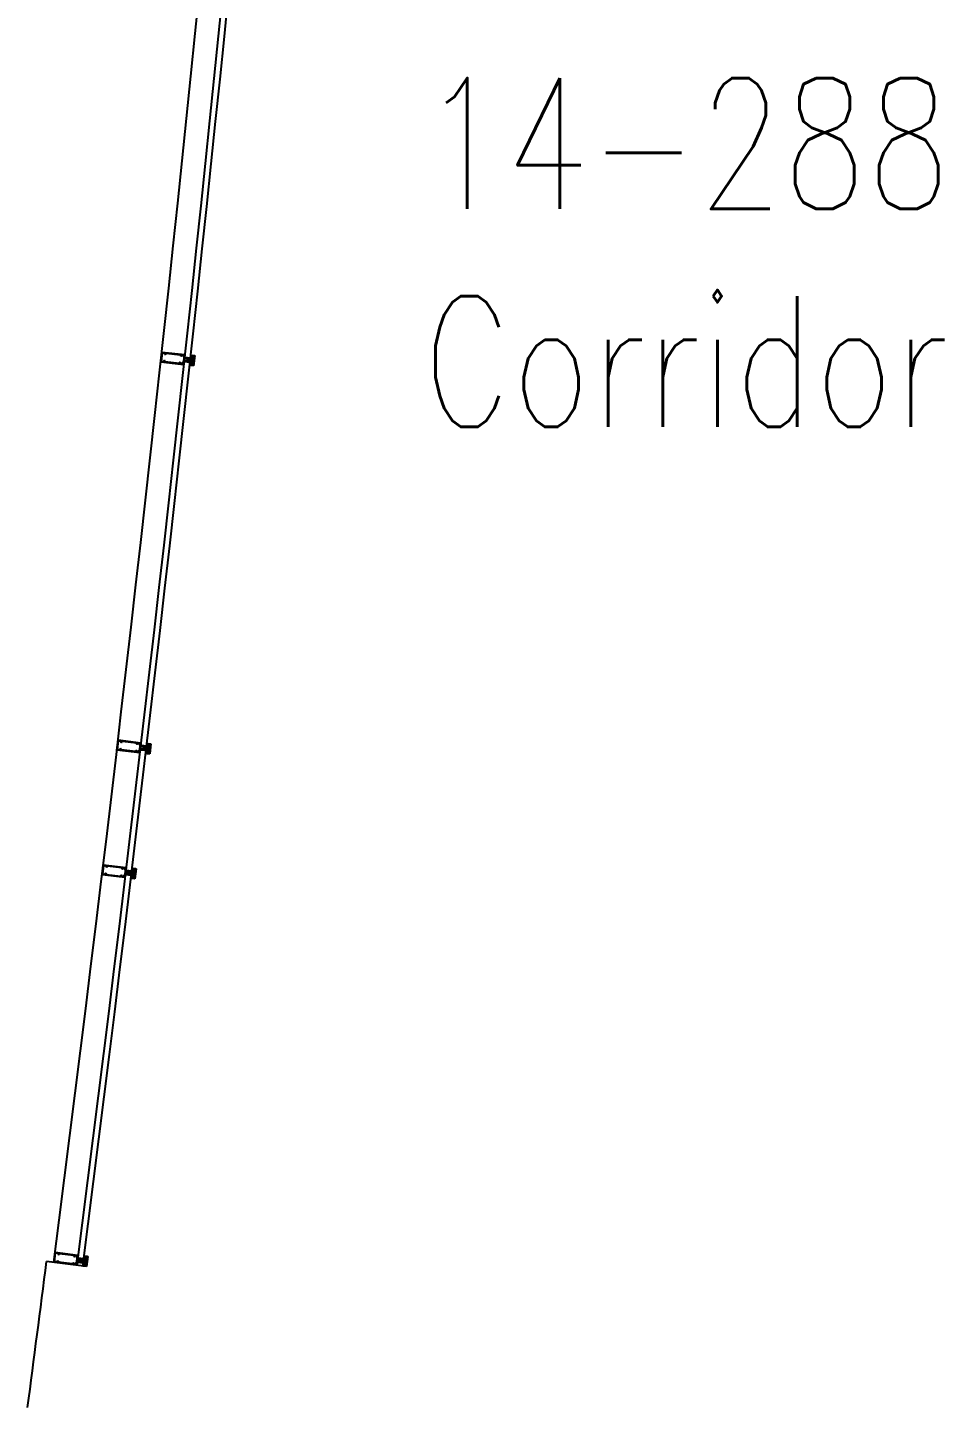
# Model space of a CAD drawing. Extents: x 11182 to 734459, y -1391328 to 152085.
# Drawn here: x 348752 to 352801, y -1338326 to -1332234 of the extents above; entities that cross this region are included whole.
import ezdxf
from ezdxf.enums import TextEntityAlignment as Align

# ---------------------------------------------------------------- set-up
doc = ezdxf.new("R2010")
doc.units = 0
doc.header["$LTSCALE"] = 500
doc.header["$MEASUREMENT"] = 0
for name, color, linetype in [('0_room_data', 7, 'CONTINUOUS'), ('1_Wall_Exist', 251, 'CONTINUOUS'), ('3_Text', 7, 'CONTINUOUS')]:
    doc.layers.add(name, color=color, linetype=linetype)
doc.styles.add('1_200', font='simplex.shx', dxfattribs={"width": 0.75, "height": 460})

# ---------------------------------------------------------------- blocks, each defined once
blk = doc.blocks.new('room_data')
at = {"layer": '3_Text', "style": '1_200', "width": 0.75}
for tag, p in [('ROOMNUM', (0, 0)), ('ROOMUSE', (0, -575))]:
    blk.add_attdef(tag, text='', height=345, dxfattribs=at).set_placement(p, align=Align.MIDDLE_CENTER)

msp = doc.modelspace()

# ---------------------------------------------------------------- linework, layer by layer
at = {"layer": '1_Wall_Exist'}
for p, q in [((349339.7, -1333711.2), (349344.6, -1333666.5)), ((349342.6, -1333708.4), (349346.8, -1333669.8)), ((349344.6, -1333666.5), (349445.5, -1333677.4)), ((349346.8, -1333669.8), (349356.4, -1333670.8)), ((349363.7, -1333671.6), (349425.8, -1333678.4)), ((349433.1, -1333679.1), (349437.9, -1333679.7)), ((349438.6, -1333680.5), (349438.3, -1333684)), ((349439, -1333684.9), (349441.3, -1333685.2)), ((349441.1, -1333694.1), (349440, -1333705)), ((349441.2, -1333680.8), (349441.1, -1333681.3)), ((349441.1, -1333681.3), (349441.1, -1333681.8)), ((349442, -1333686), (349441.1, -1333694.1)), ((349441.7, -1333682.7), (349444.4, -1333683)), ((349444.7, -1333680.4), (349442, -1333680.1)), ((349443.6, -1333694.8), (349443.4, -1333696.4)), ((349443.4, -1333696.4), (349445.1, -1333696.5)), ((349444.9, -1333683.3), (349443.6, -1333694.8)), ((349444.4, -1333683), (349444.4, -1333682.7)), ((349444.4, -1333682.7), (349444.9, -1333683.3)), ((349445.2, -1333680.2), (349444.7, -1333680.7)), ((349444.7, -1333680.7), (349444.7, -1333680.4)), ((349445.1, -1333696.5), (349445.3, -1333695)), ((349445.5, -1333677.4), (349445.2, -1333680.2)), ((349445.3, -1333695), (349454.9, -1333696)), ((349471.3, -1333693), (349446, -1333690.3)), ((349454.9, -1333696), (349454.7, -1333697.6)), ((349456.3, -1333697.8), (349456.5, -1333696.2)), ((349456.5, -1333696.2), (349472, -1333697.9)), ((349473.2, -1333687), (349472, -1333697.9)), ((349473.2, -1333687), (349473.8, -1333686.5)), ((349473.5, -1333684.5), (349473.8, -1333682)), ((349473.9, -1333685), (349473.5, -1333684.5)), ((349473.8, -1333686.5), (349473.7, -1333687.1)), ((349473.7, -1333687.1), (349476.4, -1333687.3)), ((349474, -1333684.5), (349473.9, -1333685)), ((349476.7, -1333684.8), (349474, -1333684.5)), ((349475.6, -1333681.6), (349474.1, -1333681)), ((349474.1, -1333681.8), (349475.4, -1333682.3)), ((349474.2, -1333680.6), (349489.7, -1333682.2)), ((349475.7, -1333690.2), (349476, -1333690.6)), ((349478.6, -1333688.4), (349477, -1333703)), ((349477.2, -1333686.6), (349477.4, -1333685.7)), ((349477.9, -1333683.2), (349479.9, -1333684)), ((349488.3, -1333683.4), (349478.3, -1333682.3)), ((349479.5, -1333687.7), (349478.6, -1333688.4)), ((349479.9, -1333684), (349479.5, -1333687.7)), ((349483.7, -1333725.6), (349488.3, -1333683.4)), ((349489.7, -1333682.2), (349484.8, -1333727)), ((349440.7, -1333722.2), (349339.7, -1333711.2)), ((349352.2, -1333709.5), (349342.6, -1333708.4)), ((349421.6, -1333717), (349359.5, -1333710.3)), ((349433.7, -1333718.4), (349428.8, -1333717.8)), ((349435, -1333714.2), (349434.6, -1333717.7)), ((349438.2, -1333713.7), (349435.9, -1333713.5)), ((349437.2, -1333717.5), (349437.1, -1333717.9)), ((349437.2, -1333717), (349437.2, -1333717.5)), ((349437.8, -1333718.8), (349440.5, -1333719.1)), ((349440.7, -1333716.5), (349438.1, -1333716.3)), ((349440, -1333705), (349439.1, -1333713)), ((349440.5, -1333719.1), (349440.5, -1333718.8)), ((349440.5, -1333718.8), (349441, -1333719.4)), ((349441.3, -1333716.3), (349440.7, -1333716.8)), ((349440.7, -1333716.8), (349440.7, -1333716.5)), ((349441, -1333719.4), (349440.7, -1333722.2)), ((349442.7, -1333703.2), (349441.3, -1333716.3)), ((349444.3, -1333703.4), (349442.7, -1333703.2)), ((349469.1, -1333712.5), (349443.9, -1333709.7)), ((349444.2, -1333705), (349444.3, -1333703.4)), ((349453.8, -1333706), (349444.2, -1333705)), ((349453.9, -1333704.5), (349453.8, -1333706)), ((349455.6, -1333704.6), (349453.9, -1333704.5)), ((349454.7, -1333697.6), (349456.3, -1333697.8)), ((349455.4, -1333706.2), (349455.6, -1333704.6)), ((349470.9, -1333707.9), (349455.4, -1333706.2)), ((349457.9, -1333700), (349457.6, -1333702.8)), ((349467.3, -1333704.6), (349458.3, -1333703.7)), ((349467.8, -1333700.3), (349458.8, -1333699.3)), ((349467.8, -1333707.3), (349468, -1333707.6)), ((349469.2, -1333723.8), (349469.5, -1333721.3)), ((349469.3, -1333724.8), (349471, -1333724.6)), ((349484.8, -1333727), (349469.3, -1333725.3)), ((349469.5, -1333721.3), (349470, -1333720.9)), ((349470.9, -1333723.9), (349469.5, -1333724.1)), ((349469.8, -1333718.8), (349470.9, -1333707.9)), ((349470.2, -1333719.4), (349469.8, -1333718.8)), ((349470, -1333720.9), (349470, -1333721.4)), ((349470, -1333721.4), (349472.6, -1333721.7)), ((349470.3, -1333718.9), (349470.2, -1333719.4)), ((349472.9, -1333719.2), (349470.3, -1333718.9)), ((349473.5, -1333721), (349473.6, -1333720)), ((349475.6, -1333723.2), (349473.5, -1333723.5)), ((349473.7, -1333724.5), (349483.7, -1333725.6)), ((349477, -1333703.5), (349475.3, -1333718.6)), ((349475.3, -1333718.6), (349476, -1333719.5)), ((349476, -1333719.5), (349475.6, -1333723.2)), ((349477, -1333703), (349476.7, -1333703.2)), ((349476.7, -1333703.2), (349477, -1333703.5)), ((349145.9, -1335424), (349151.1, -1335379.3)), ((349148.7, -1335421.3), (349153.3, -1335382.7)), ((349151.1, -1335379.3), (349252, -1335391.2)), ((349153.3, -1335382.7), (349162.9, -1335383.8)), ((349170.2, -1335384.6), (349232.2, -1335391.9)), ((349239.5, -1335392.8), (349244.4, -1335393.3)), ((349245.1, -1335394.2), (349244.7, -1335397.7)), ((349245.4, -1335398.6), (349247.7, -1335398.8)), ((349247.6, -1335394.5), (349247.5, -1335395)), ((349247.5, -1335395), (349247.5, -1335395.5)), ((349248.4, -1335399.7), (349247.5, -1335407.7)), ((349248.2, -1335396.3), (349250.8, -1335396.7)), ((349251.1, -1335394.1), (349248.5, -1335393.8)), ((349251.3, -1335397), (349249.7, -1335410.1)), ((349250.8, -1335396.7), (349250.8, -1335396.4)), ((349250.8, -1335396.4), (349251.3, -1335397)), ((349251.6, -1335393.9), (349251.1, -1335394.4)), ((349251.1, -1335394.4), (349251.1, -1335394.1)), ((349252, -1335391.2), (349251.6, -1335393.9)), ((349279.6, -1335401), (349278.3, -1335411.8)), ((349279.6, -1335401), (349280.2, -1335400.5)), ((349279.9, -1335398.4), (349280.2, -1335395.9)), ((349280.3, -1335399), (349279.9, -1335398.4)), ((349280.2, -1335400.5), (349280.1, -1335401)), ((349280.1, -1335401), (349282.7, -1335401.3)), ((349280.4, -1335398.5), (349280.3, -1335399)), ((349283, -1335398.8), (349280.4, -1335398.5)), ((349282.1, -1335395.6), (349280.5, -1335395)), ((349280.5, -1335395.7), (349281.8, -1335396.2)), ((349280.6, -1335394.5), (349296.1, -1335396.3)), ((349285, -1335402.4), (349283.2, -1335417)), ((349283.6, -1335400.6), (349283.7, -1335399.7)), ((349284.3, -1335397.2), (349286.3, -1335398)), ((349294.7, -1335397.5), (349284.7, -1335396.3)), ((349285.8, -1335401.7), (349285, -1335402.4)), ((349286.3, -1335398), (349285.8, -1335401.7)), ((349289.8, -1335439.6), (349294.7, -1335397.5)), ((349296.1, -1335396.3), (349290.9, -1335441)), ((349246.7, -1335435.9), (349145.9, -1335424)), ((349158.4, -1335422.4), (349148.7, -1335421.3)), ((349227.7, -1335430.6), (349165.6, -1335423.3)), ((349239.8, -1335432), (349235, -1335431.4)), ((349241.1, -1335427.8), (349240.7, -1335431.3)), ((349244.4, -1335427.4), (349242, -1335427.1)), ((349243.3, -1335431.1), (349243.2, -1335431.6)), ((349243.3, -1335430.6), (349243.3, -1335431.1)), ((349243.9, -1335432.5), (349246.6, -1335432.8)), ((349246.9, -1335430.2), (349244.2, -1335429.9)), ((349246.2, -1335418.7), (349245.2, -1335426.7)), ((349247.5, -1335407.7), (349246.2, -1335418.7)), ((349246.6, -1335432.8), (349246.6, -1335432.5)), ((349246.6, -1335432.5), (349247.1, -1335433.1)), ((349247.1, -1335433.1), (349246.7, -1335435.9)), ((349247.4, -1335430), (349246.8, -1335430.5)), ((349246.8, -1335430.5), (349246.9, -1335430.2)), ((349248.8, -1335418.5), (349247.4, -1335430)), ((349248.9, -1335416.9), (349248.8, -1335418.5)), ((349250.6, -1335417.1), (349248.9, -1335416.9)), ((349249.7, -1335410.1), (349251.4, -1335410.3)), ((349275.3, -1335426.4), (349250.1, -1335423.5)), ((349250.4, -1335418.7), (349250.6, -1335417.1)), ((349260, -1335419.8), (349250.4, -1335418.7)), ((349251.4, -1335410.3), (349251.6, -1335408.7)), ((349251.6, -1335408.7), (349261.2, -1335409.8)), ((349277.6, -1335407), (349252.3, -1335404)), ((349260.2, -1335418.3), (349260, -1335419.8)), ((349261.8, -1335418.5), (349260.2, -1335418.3)), ((349261.2, -1335409.8), (349261, -1335411.4)), ((349261, -1335411.4), (349262.6, -1335411.6)), ((349261.6, -1335420), (349261.8, -1335418.5)), ((349277.1, -1335421.8), (349261.6, -1335420)), ((349262.6, -1335411.6), (349262.8, -1335410)), ((349262.8, -1335410), (349278.3, -1335411.8)), ((349264.1, -1335413.8), (349263.8, -1335416.6)), ((349273.5, -1335418.5), (349264.5, -1335417.5)), ((349274.1, -1335414.2), (349265, -1335413.2)), ((349274, -1335421.2), (349274.2, -1335421.5)), ((349275.3, -1335437.8), (349275.6, -1335435.3)), ((349275.3, -1335438.7), (349277, -1335438.5)), ((349290.9, -1335441), (349275.3, -1335439.2)), ((349275.6, -1335435.3), (349276.1, -1335434.8)), ((349276.9, -1335437.9), (349275.6, -1335438.1)), ((349275.9, -1335432.8), (349277.1, -1335421.8)), ((349276.3, -1335433.3), (349275.9, -1335432.8)), ((349276.1, -1335434.8), (349276.1, -1335435.3)), ((349276.1, -1335435.3), (349278.7, -1335435.6)), ((349276.4, -1335432.8), (349276.3, -1335433.3)), ((349279, -1335433.1), (349276.4, -1335432.8)), ((349279.6, -1335435), (349279.7, -1335434)), ((349281.7, -1335437.2), (349279.6, -1335437.5)), ((349279.8, -1335438.5), (349289.8, -1335439.6)), ((349283.2, -1335417.5), (349281.4, -1335432.6)), ((349281.4, -1335432.6), (349282.1, -1335433.5)), ((349282.1, -1335433.5), (349281.7, -1335437.2)), ((349282.1, -1335404.2), (349282.4, -1335404.5)), ((349283.2, -1335417), (349283, -1335417.2)), ((349283, -1335417.2), (349283.2, -1335417.5)), ((349080.4, -1335974.7), (349085.8, -1335930.1)), ((349083.3, -1335972), (349088, -1335933.4)), ((349085.8, -1335930.1), (349186.6, -1335942.2)), ((349088, -1335933.4), (349097.6, -1335934.6)), ((349104.8, -1335935.4), (349166.9, -1335942.9)), ((349174.1, -1335943.7), (349179, -1335944.3)), ((349179.7, -1335945.2), (349179.3, -1335948.7)), ((349180, -1335949.6), (349182.3, -1335949.9)), ((349182.2, -1335946), (349182.1, -1335946.5)), ((349183, -1335950.7), (349182.1, -1335958.8)), ((349182.2, -1335945.5), (349182.2, -1335946)), ((349182.8, -1335947.4), (349185.4, -1335947.7)), ((349185.8, -1335945.1), (349183.1, -1335944.8)), ((349185.9, -1335948), (349184.3, -1335961.1)), ((349185.4, -1335947.7), (349185.5, -1335947.4)), ((349185.5, -1335947.4), (349185.9, -1335948)), ((349186.3, -1335945), (349185.7, -1335945.4)), ((349185.7, -1335945.4), (349185.8, -1335945.1)), ((349186.6, -1335942.2), (349186.3, -1335945)), ((349214.5, -1335949.5), (349214.8, -1335947)), ((349215, -1335950.1), (349214.5, -1335949.5)), ((349217.7, -1335949.9), (349215, -1335949.6)), ((349215, -1335949.6), (349215, -1335950.1)), ((349216.7, -1335946.7), (349215.1, -1335946.1)), ((349215.2, -1335945.6), (349230.8, -1335947.5)), ((349215.2, -1335946.8), (349216.5, -1335947.3)), ((349218.2, -1335951.7), (349218.4, -1335950.8)), ((349219, -1335948.3), (349220.9, -1335949.1)), ((349229.3, -1335948.6), (349219.4, -1335947.4)), ((349220.9, -1335949.1), (349220.5, -1335952.8)), ((349224.3, -1335990.7), (349229.3, -1335948.6)), ((349230.8, -1335947.5), (349225.4, -1335992.2)), ((349181.3, -1335986.9), (349080.4, -1335974.7)), ((349092.9, -1335973.2), (349083.3, -1335972)), ((349162.2, -1335981.5), (349100.2, -1335974.1)), ((349174.4, -1335983), (349169.5, -1335982.4)), ((349175.7, -1335978.8), (349175.3, -1335982.3)), ((349178.9, -1335978.4), (349176.6, -1335978.1)), ((349177.9, -1335981.6), (349177.8, -1335982.1)), ((349177.8, -1335982.1), (349177.8, -1335982.6)), ((349178.5, -1335983.5), (349181.1, -1335983.8)), ((349181.4, -1335981.2), (349178.8, -1335980.9)), ((349180.7, -1335969.7), (349179.8, -1335977.7)), ((349182.1, -1335958.8), (349180.7, -1335969.7)), ((349181.1, -1335983.8), (349181.1, -1335983.5)), ((349181.1, -1335983.5), (349181.6, -1335984.1)), ((349181.6, -1335984.1), (349181.3, -1335986.9)), ((349181.9, -1335981), (349181.4, -1335981.5)), ((349181.4, -1335981.5), (349181.4, -1335981.2)), ((349183.5, -1335968), (349181.9, -1335981)), ((349185.2, -1335968.2), (349183.5, -1335968)), ((349184.3, -1335961.1), (349186, -1335961.3)), ((349209.8, -1335977.5), (349184.6, -1335974.5)), ((349185, -1335969.7), (349185.2, -1335968.2)), ((349194.5, -1335970.9), (349185, -1335969.7)), ((349186, -1335961.3), (349186.2, -1335959.7)), ((349186.2, -1335959.7), (349195.7, -1335960.9)), ((349212.2, -1335958), (349187, -1335955)), ((349194.7, -1335969.3), (349194.5, -1335970.9)), ((349196.4, -1335969.5), (349194.7, -1335969.3)), ((349195.7, -1335960.9), (349195.6, -1335962.4)), ((349195.6, -1335962.4), (349197.2, -1335962.6)), ((349196.2, -1335971.1), (349196.4, -1335969.5)), ((349211.7, -1335972.9), (349196.2, -1335971.1)), ((349197.2, -1335962.6), (349197.4, -1335961.1)), ((349197.4, -1335961.1), (349212.9, -1335962.9)), ((349198.7, -1335964.9), (349198.4, -1335967.7)), ((349204.6, -1335969.2), (349199.1, -1335968.5)), ((349208.6, -1335965.3), (349199.6, -1335964.2)), ((349208.6, -1335972.3), (349208.8, -1335972.6)), ((349209.8, -1335988.9), (349210.1, -1335986.4)), ((349209.9, -1335989.8), (349211.5, -1335989.6)), ((349225.4, -1335992.2), (349209.9, -1335990.3)), ((349210.1, -1335986.4), (349210.7, -1335985.9)), ((349211.5, -1335988.9), (349210.1, -1335989.1)), ((349210.4, -1335983.8), (349211.7, -1335972.9)), ((349210.8, -1335984.4), (349210.4, -1335983.8)), ((349210.7, -1335985.9), (349210.6, -1335986.4)), ((349210.6, -1335986.4), (349213.2, -1335986.7)), ((349210.9, -1335983.9), (349210.8, -1335984.4)), ((349213.6, -1335984.2), (349210.9, -1335983.9)), ((349214.2, -1335952), (349212.9, -1335962.9)), ((349214.1, -1335986), (349214.2, -1335985.1)), ((349216.2, -1335988.3), (349214.1, -1335988.6)), ((349214.2, -1335952), (349214.8, -1335951.6)), ((349214.3, -1335989.5), (349224.3, -1335990.7)), ((349214.8, -1335951.6), (349214.7, -1335952.1)), ((349214.7, -1335952.1), (349217.4, -1335952.4)), ((349217.8, -1335968.6), (349215.9, -1335983.7)), ((349215.9, -1335983.7), (349216.6, -1335984.6)), ((349216.6, -1335984.6), (349216.2, -1335988.3)), ((349216.7, -1335955.3), (349217, -1335955.6)), ((349217.8, -1335968.1), (349217.5, -1335968.3)), ((349217.5, -1335968.3), (349217.8, -1335968.6)), ((349219.6, -1335953.5), (349217.8, -1335968.1)), ((349220.5, -1335952.8), (349219.6, -1335953.5)), ((348867.5, -1337685.3), (348873.2, -1337640.7)), ((348870.4, -1337682.6), (348875.3, -1337644)), ((348873.2, -1337640.7), (348973.9, -1337653.6)), ((348875.3, -1337644), (348884.9, -1337645.3)), ((348892.2, -1337646.2), (348897, -1337646.8)), ((348897, -1337646.8), (348904.2, -1337647.7)), ((348904.2, -1337647.7), (348954.2, -1337654.2)), ((348961.4, -1337655.1), (348966.3, -1337655.7)), ((348967, -1337656.6), (348966.6, -1337660.1)), ((348969.5, -1337656.9), (348969.5, -1337657.4)), ((348973, -1337656.6), (348970.4, -1337656.3)), ((348973.6, -1337656.4), (348973, -1337656.8)), ((348973, -1337656.8), (348973, -1337656.6)), ((348973.9, -1337653.6), (348973.6, -1337656.4)), ((349012.3, -1337704.1), (348835.7, -1337681.3)), ((348968.2, -1337698.3), (348867.5, -1337685.3)), ((348880, -1337683.8), (348870.4, -1337682.6)), ((348892, -1337685.4), (348887.2, -1337684.8)), ((348899.3, -1337686.3), (348892, -1337685.4)), ((348949.2, -1337692.7), (348899.3, -1337686.3)), ((348961.4, -1337694.3), (348956.5, -1337693.7)), ((348962.7, -1337690.2), (348962.2, -1337693.6)), ((348965.9, -1337689.8), (348963.6, -1337689.5)), ((348964.9, -1337693), (348964.8, -1337693.5)), ((348964.8, -1337693.5), (348964.8, -1337694)), ((348965.4, -1337694.8), (348968.1, -1337695.2)), ((348968.4, -1337692.6), (348965.7, -1337692.3)), ((348967.8, -1337681.1), (348966.8, -1337689.1)), ((348967.2, -1337661), (348969.6, -1337661.3)), ((348969.2, -1337670.2), (348967.8, -1337681.1)), ((348968.1, -1337695.2), (348968.1, -1337694.9)), ((348968.1, -1337694.9), (348968.6, -1337695.5)), ((348968.6, -1337695.5), (348968.2, -1337698.3)), ((348968.9, -1337692.4), (348968.4, -1337692.9)), ((348968.4, -1337692.9), (348968.4, -1337692.6)), ((348970.6, -1337679.4), (348968.9, -1337692.4)), ((348970.3, -1337662.1), (348969.2, -1337670.2)), ((348969.5, -1337657.4), (348969.4, -1337657.9)), ((348970.1, -1337658.8), (348972.7, -1337659.1)), ((348972.2, -1337679.6), (348970.6, -1337679.4)), ((348973.2, -1337659.5), (348971.5, -1337672.5)), ((348971.5, -1337672.5), (348973.1, -1337672.7)), ((348996.9, -1337689.1), (348971.7, -1337685.9)), ((348972, -1337681.2), (348972.2, -1337679.6)), ((348981.6, -1337682.4), (348972, -1337681.2)), ((348972.7, -1337659.1), (348972.7, -1337658.9)), ((348972.7, -1337658.9), (348973.2, -1337659.5)), ((348973.1, -1337672.7), (348973.3, -1337671.2)), ((348973.3, -1337671.2), (348982.9, -1337672.4)), ((348999.4, -1337669.7), (348974.2, -1337666.5)), ((348981.8, -1337680.8), (348981.6, -1337682.4)), ((348983.5, -1337681), (348981.8, -1337680.8)), ((348982.9, -1337672.4), (348982.7, -1337674)), ((348982.7, -1337674), (348984.3, -1337674.2)), ((348983.3, -1337682.6), (348983.5, -1337681)), ((348998.8, -1337684.6), (348983.3, -1337682.6)), ((348984.3, -1337674.2), (348984.5, -1337672.6)), ((348984.5, -1337672.6), (348996.9, -1337674.2)), ((348985.9, -1337676.4), (348985.5, -1337679.2)), ((348991.7, -1337680.8), (348986.2, -1337680.1)), ((348992.2, -1337676.5), (348986.7, -1337675.8)), ((348995.6, -1337684), (348995.9, -1337684.2)), ((348996.7, -1337700.5), (348997, -1337698)), ((348996.8, -1337701.5), (348998.5, -1337701.2)), ((349012.3, -1337703.9), (348996.8, -1337701.9)), ((348997, -1337698), (348997.6, -1337697.6)), ((348998.4, -1337700.6), (348997, -1337700.8)), ((348997.4, -1337695.5), (348998.1, -1337689.8)), ((348997.8, -1337696.1), (348997.4, -1337695.5)), ((348997.6, -1337697.6), (348997.5, -1337698.1)), ((348997.5, -1337698.1), (349000.2, -1337698.4)), ((348997.9, -1337695.6), (348997.8, -1337696.1)), ((349000.5, -1337695.9), (348997.9, -1337695.6)), ((349001, -1337666.9), (349001.4, -1337663.7)), ((349003.1, -1337700), (349001, -1337700.2)), ((349001.1, -1337697.7), (349001.2, -1337696.8)), ((349001.2, -1337701.2), (349011.2, -1337702.5)), ((349001.4, -1337663.7), (349002, -1337663.3)), ((349001.8, -1337661.2), (349002.1, -1337658.7)), ((349002.2, -1337661.8), (349001.8, -1337661.2)), ((349002, -1337663.3), (349002, -1337663.8)), ((349002, -1337663.8), (349004.6, -1337664.1)), ((349002.3, -1337661.3), (349002.2, -1337661.8)), ((349004.9, -1337661.6), (349002.3, -1337661.3)), ((349004, -1337658.4), (349002.4, -1337657.8)), ((349002.4, -1337658.5), (349003.7, -1337659.1)), ((349002.5, -1337657.3), (349018, -1337659.3)), ((349004.9, -1337680.3), (349002.9, -1337695.4)), ((349002.9, -1337695.4), (349003.6, -1337696.3)), ((349003.6, -1337696.3), (349003.1, -1337700)), ((349003.9, -1337667), (349004.2, -1337667.4)), ((349004.9, -1337679.8), (349004.6, -1337680)), ((349004.6, -1337680), (349004.9, -1337680.3)), ((349006.8, -1337665.2), (349004.9, -1337679.8)), ((349005.5, -1337663.5), (349005.6, -1337662.5)), ((349006.2, -1337660.1), (349008.1, -1337660.9)), ((349016.6, -1337660.4), (349006.7, -1337659.1)), ((349007.7, -1337664.5), (349006.8, -1337665.2)), ((349008.1, -1337660.9), (349007.7, -1337664.5)), ((349011.2, -1337702.5), (349016.6, -1337660.4)), ((349018, -1337659.3), (349012.3, -1337703.9))]:
    msp.add_line(p, q, dxfattribs=at)
for points in [[(349470.4, -1333713.1), (349473.2, -1333716.6), (349476.1, -1333689.9), (349472.6, -1333692.7)], [(349464.2, -1333699.9), (349463.8, -1333704.2)], [(349270.5, -1335413.8), (349270, -1335418.1)], [(349276.5, -1335427.1), (349279.3, -1335430.6), (349282.5, -1335403.8), (349278.9, -1335406.6)], [(349211.1, -1335978.2), (349213.9, -1335981.7), (349217.1, -1335954.9), (349213.5, -1335957.7)], [(348998.8, -1337684.6), (348998.1, -1337689.8), (349000.8, -1337693.4), (349004.3, -1337666.7), (349000.7, -1337669.4)]]:
    msp.add_lwpolyline(points, dxfattribs=at)
for points in [[(349467.3, -1333704.6, -0.414214), (349468, -1333705.5), (349467.8, -1333707.6)], [(349468.9, -1333697.5), (349468.7, -1333699.6, -0.414214), (349467.8, -1333700.3)], [(349273.5, -1335418.5, -0.414214), (349274.2, -1335419.4), (349274, -1335421.5)], [(349275.2, -1335411.5), (349274.9, -1335413.5, -0.414214), (349274.1, -1335414.2)], [(349205.1, -1335964.9), (349204.6, -1335969.2), (349208.1, -1335969.6, -0.414214), (349208.8, -1335970.5), (349208.6, -1335972.5)], [(349209.8, -1335962.5), (349209.5, -1335964.6, -0.414214), (349208.6, -1335965.3)], [(349001, -1337666.9), (349000, -1337674.6), (348996.9, -1337674.2), (348996.6, -1337676.2, -0.414214), (348995.8, -1337676.9), (348992.2, -1337676.5), (348991.7, -1337680.8), (348995.2, -1337681.3, -0.414214), (348995.9, -1337682.1), (348995.6, -1337684.2)]]:
    msp.add_lwpolyline(points, format="xyb", dxfattribs=at)
for centre, radius, start, end in [((146666.9, -1311643.7), 203870.7, 352.66118, 356.048162), ((146666.9, -1311643.7), 203974.1, 352.66118, 356.048162), ((146666.9, -1311643.7), 203999.5, 352.66118, 356.048162), ((349359.9, -1333672.6), 3.92, 152.93834, 221.86354), ((349357.5, -1333674.3), 1.08, 238.38893, 19.19565), ((349359.9, -1333672.6), 1.89, 302.41293, 225.17165), ((349361.9, -1333674.7), 1.12, 153.04404, 284.54054), ((349359.9, -1333672.6), 3.92, 305.72104, 14.64624), ((349429.3, -1333680.1), 3.92, 152.93834, 221.86354), ((349426.9, -1333681.8), 1.08, 238.38893, 19.19565), ((349429.3, -1333680.1), 1.89, 302.41293, 225.17165), ((349431.3, -1333682.2), 1.12, 153.04404, 284.54054), ((349429.3, -1333680.1), 3.92, 305.72104, 14.64624), ((349437.9, -1333680.5), 0.787, 353.79229, 83.79229), ((349439, -1333684.1), 0.787, 173.79229, 263.79229), ((349441.8, -1333681.9), 0.787, 173.29443, 263.29443), ((349441.9, -1333680.9), 0.787, 83.79229, 173.79229), ((349441.2, -1333685.9), 0.787, 353.79229, 83.79229), ((349443.6, -1333687.9), 2.94, 17.68932, 67.84418), ((349446.9, -1333681.6), 1.94, 83.79229, 263.79229), ((349445.8, -1333675.2), 2.27, 262.75806, 317.35995), ((349473.2, -1333691.5), 2.02, 96.41068, 144.10179), ((349472.1, -1333685.2), 1.49, 263.79229, 83.79229), ((349473.9, -1333679.3), 1.31, 198.06831, 270.14388), ((349474, -1333682), 0.254, 68.79229, 173.79229), ((349474.1, -1333680.8), 0.237, 83.79229, 248.79229), ((349477, -1333682), 1.57, 190.24621, 307.33838), ((349476.9, -1333682.1), 1.4, 158.79229, 353.79229), ((349476.5, -1333686.6), 0.787, 263.79229, 353.79229), ((349476.6, -1333685.6), 0.787, 353.79229, 83.79229), ((349356, -1333708.5), 3.92, 125.72104, 194.64624), ((349354, -1333706.3), 1.08, 328.38893, 109.19565), ((349356, -1333708.5), 1.89, 122.41293, 45.17165), ((349358.4, -1333706.9), 1.12, 63.04404, 194.54054), ((349356, -1333708.5), 3.92, 332.93834, 41.86354), ((349425.4, -1333716), 3.92, 125.72104, 194.64624), ((349423.4, -1333713.9), 1.08, 328.38893, 109.19565), ((349425.4, -1333716), 1.89, 122.41293, 45.17165), ((349427.8, -1333714.4), 1.12, 63.04404, 194.54054), ((349425.4, -1333716), 3.92, 332.93834, 41.86354), ((349433.8, -1333717.6), 0.787, 263.79229, 353.79229), ((349435.8, -1333714.3), 0.787, 83.79229, 173.79229), ((349437.9, -1333718), 0.787, 173.79229, 263.79229), ((349438, -1333717.1), 0.787, 84.29015, 174.29015), ((349438.3, -1333712.9), 0.787, 263.79229, 353.79229), ((349440.4, -1333724.4), 2.27, 30.22463, 84.82652), ((349442.9, -1333718.4), 1.94, 83.79229, 263.79229), ((349441, -1333711.6), 2.94, 279.7404, 329.89526), ((349458.4, -1333702.9), 0.787, 173.79229, 263.79229), ((349458.7, -1333700.1), 0.787, 83.79229, 173.79229), ((349468.8, -1333726.4), 1.31, 77.4407, 149.51628), ((349468.3, -1333720.3), 1.49, 263.79229, 83.79229), ((349470.7, -1333714.4), 2.02, 203.4828, 251.1739), ((349469.3, -1333725.1), 0.237, 98.79229, 263.79229), ((349469.5, -1333723.9), 0.254, 173.79229, 278.79229), ((349472.3, -1333724.5), 1.57, 40.24621, 157.33838), ((349472.4, -1333724.3), 1.4, 353.79229, 188.79229), ((349472.7, -1333720.9), 0.787, 263.79229, 353.79229), ((349472.8, -1333720), 0.787, 353.79229, 83.79229), ((349166.4, -1335385.6), 3.92, 152.45389, 221.37909), ((349164, -1335387.3), 1.08, 237.90448, 18.71121), ((349166.4, -1335385.6), 1.89, 301.92848, 224.68721), ((349168.4, -1335387.7), 1.12, 152.55959, 284.05609), ((349166.4, -1335385.6), 3.92, 305.23659, 14.16179), ((349235.7, -1335393.7), 3.92, 152.45389, 221.37909), ((349233.3, -1335395.4), 1.08, 237.90448, 18.71121), ((349235.7, -1335393.7), 1.89, 301.92848, 224.68721), ((349237.7, -1335395.8), 1.12, 152.55959, 284.05609), ((349235.7, -1335393.7), 3.92, 305.23659, 14.16179), ((349244.3, -1335394.1), 0.787, 353.30784, 83.30784), ((349245.4, -1335397.8), 0.787, 173.30784, 263.30784), ((349248.3, -1335395.6), 0.787, 172.80999, 262.80999), ((349248.4, -1335394.6), 0.787, 83.30784, 173.30784), ((349247.6, -1335399.6), 0.787, 353.30784, 83.30784), ((349249.9, -1335401.6), 2.94, 17.20488, 67.35973), ((349253.4, -1335395.4), 1.94, 83.30784, 263.30784), ((349252.3, -1335388.9), 2.27, 262.27361, 316.87551), ((349278.5, -1335399.1), 1.49, 263.30784, 83.30784), ((349280.4, -1335393.3), 1.31, 197.58386, 269.65943), ((349280.4, -1335396), 0.254, 68.30784, 173.30784), ((349280.6, -1335394.8), 0.237, 83.30784, 248.30784), ((349283.4, -1335396), 1.57, 189.76176, 306.85393), ((349283.4, -1335396.1), 1.4, 158.30784, 353.30784), ((349282.8, -1335400.5), 0.787, 263.30784, 353.30784), ((349283, -1335399.6), 0.787, 353.30784, 83.30784), ((349162.2, -1335421.5), 3.92, 125.23659, 194.16179), ((349160.2, -1335419.3), 1.08, 327.90448, 108.71121), ((349162.2, -1335421.5), 1.89, 121.92848, 44.68721), ((349164.6, -1335419.9), 1.12, 62.55959, 194.05609), ((349162.2, -1335421.5), 3.92, 332.45389, 41.37909), ((349231.5, -1335429.6), 3.92, 125.23659, 194.16179), ((349229.6, -1335427.4), 1.08, 327.90448, 108.71121), ((349231.5, -1335429.6), 1.89, 121.92848, 44.68721), ((349233.9, -1335428), 1.12, 62.55959, 194.05609), ((349231.5, -1335429.6), 3.92, 332.45389, 41.37909), ((349239.9, -1335431.2), 0.787, 263.30784, 353.30784), ((349241.9, -1335427.9), 0.787, 83.30784, 173.30784), ((349244, -1335431.7), 0.787, 173.30784, 263.30784), ((349244.1, -1335430.7), 0.787, 83.8057, 173.8057), ((349244.5, -1335426.6), 0.787, 263.30784, 353.30784), ((349246.5, -1335438.1), 2.27, 29.74018, 84.34208), ((349249.1, -1335432.1), 1.94, 83.30785, 263.30785), ((349247.2, -1335425.2), 2.94, 279.25596, 329.41081), ((349264.6, -1335416.7), 0.787, 173.30784, 263.30784), ((349264.9, -1335413.9), 0.787, 83.30784, 173.30784), ((349274.9, -1335440.3), 1.31, 76.95626, 149.03183), ((349274.4, -1335434.2), 1.49, 263.30784, 83.30784), ((349276.8, -1335428.3), 2.02, 202.99835, 250.68945), ((349275.4, -1335439), 0.237, 98.30784, 263.30784), ((349275.5, -1335437.8), 0.254, 173.30784, 278.30784), ((349278.4, -1335438.5), 1.57, 39.76176, 156.85393), ((349278.4, -1335438.3), 1.4, 353.30784, 188.30784), ((349279.5, -1335405.5), 2.02, 95.92624, 143.61734), ((349278.8, -1335434.9), 0.787, 263.30784, 353.30784), ((349278.9, -1335433.9), 0.787, 353.30784, 83.30784), ((349101, -1335936.4), 3.92, 152.29803, 221.22323), ((349098.7, -1335938), 1.08, 237.74862, 18.55534), ((349101, -1335936.4), 1.89, 301.77262, 224.53134), ((349103, -1335938.5), 1.12, 152.40373, 283.90023), ((349101, -1335936.4), 3.92, 305.08073, 14.00593), ((349170.3, -1335944.7), 3.92, 152.29803, 221.22323), ((349168, -1335946.4), 1.08, 237.74862, 18.55534), ((349170.3, -1335944.7), 1.89, 301.77262, 224.53134), ((349172.3, -1335946.8), 1.12, 152.40373, 283.90023), ((349170.3, -1335944.7), 3.92, 305.08073, 14.00593), ((349178.9, -1335945.1), 0.787, 353.15198, 83.15198), ((349180.1, -1335948.8), 0.787, 173.15198, 263.15198), ((349182.9, -1335946.6), 0.787, 172.65412, 262.65412), ((349183, -1335945.6), 0.787, 83.15198, 173.15198), ((349182.2, -1335950.6), 0.787, 353.15198, 83.15198), ((349184.5, -1335952.6), 2.94, 17.04901, 67.20387), ((349188, -1335946.4), 1.94, 83.15198, 263.15198), ((349186.9, -1335939.9), 2.27, 262.11775, 316.71964), ((349213.1, -1335950.2), 1.49, 263.15198, 83.15198), ((349215, -1335944.4), 1.31, 197.42799, 269.50357), ((349215.1, -1335947.1), 0.254, 68.15198, 173.15198), ((349215.2, -1335945.8), 0.237, 83.15198, 248.15198), ((349218, -1335947.1), 1.57, 189.60589, 306.69806), ((349218, -1335947.2), 1.4, 158.15198, 353.15198), ((349217.6, -1335950.7), 0.787, 353.15198, 83.15198), ((349096.7, -1335972.2), 3.92, 125.08073, 194.00593), ((349094.8, -1335970), 1.08, 327.74862, 108.55534), ((349096.7, -1335972.2), 1.89, 121.77262, 44.53134), ((349099.2, -1335970.6), 1.12, 62.40373, 193.90023), ((349096.7, -1335972.2), 3.92, 332.29803, 41.22323), ((349166, -1335980.6), 3.92, 125.08073, 194.00593), ((349164.1, -1335978.4), 1.08, 327.74862, 108.55534), ((349166, -1335980.6), 1.89, 121.77262, 44.53134), ((349168.5, -1335979), 1.12, 62.40373, 193.90023), ((349166, -1335980.6), 3.92, 332.29803, 41.22323), ((349174.5, -1335982.2), 0.787, 263.15198, 353.15198), ((349176.5, -1335978.9), 0.787, 83.15198, 173.15198), ((349178.6, -1335982.7), 0.787, 173.15198, 263.15198), ((349178.7, -1335981.7), 0.787, 83.64984, 173.64984), ((349179, -1335977.6), 0.787, 263.15198, 353.15198), ((349181, -1335989.1), 2.27, 29.58432, 84.18621), ((349183.6, -1335983.1), 1.94, 83.15198, 263.15198), ((349181.7, -1335976.2), 2.94, 279.10009, 329.25495), ((349199.2, -1335967.8), 0.787, 173.15198, 263.15198), ((349199.5, -1335965), 0.787, 83.15198, 173.15198), ((349209.4, -1335991.4), 1.31, 76.80039, 148.87596), ((349208.9, -1335985.3), 1.49, 263.15198, 83.15198), ((349211.4, -1335979.4), 2.02, 202.84248, 250.53359), ((349209.9, -1335990.1), 0.237, 98.15198, 263.15198), ((349210, -1335988.9), 0.254, 173.15198, 278.15198), ((349212.9, -1335989.6), 1.57, 39.60589, 156.69806), ((349212.9, -1335989.4), 1.4, 353.15198, 188.15198), ((349214.1, -1335956.6), 2.02, 95.77037, 143.46147), ((349213.3, -1335986), 0.787, 263.15198, 353.15198), ((349213.5, -1335985), 0.787, 353.15198, 83.15198), ((349217.5, -1335951.6), 0.787, 263.15198, 353.15198), ((348888.4, -1337647.1), 3.92, 151.81358, 220.73878), ((348886, -1337648.8), 1.08, 237.26417, 18.07089), ((348888.4, -1337647.1), 1.89, 301.28817, 224.04689), ((348890.4, -1337649.3), 1.12, 151.91928, 283.41578), ((348888.4, -1337647.1), 3.92, 304.59628, 13.52148), ((348957.6, -1337656), 3.92, 151.81358, 220.73878), ((348957.6, -1337656), 1.89, 301.28817, 224.04689), ((348957.6, -1337656), 3.92, 304.59628, 13.52148), ((348966.2, -1337656.5), 0.787, 352.66753, 82.66753), ((348970.3, -1337657), 0.787, 82.66753, 172.66753), ((348975.3, -1337657.9), 1.94, 82.66753, 262.66753), ((348974.3, -1337651.4), 2.27, 261.6333, 316.23519), ((349002.3, -1337656.1), 1.31, 196.94355, 269.01912), ((146666.9, -1311643.7), 203838.7, 352.47842, 352.66118), ((348883.8, -1337682.9), 3.92, 124.59628, 193.52148), ((348881.9, -1337680.7), 1.08, 327.26417, 108.07089), ((348883.8, -1337682.9), 1.89, 121.28817, 44.04689), ((348886.2, -1337681.3), 1.12, 61.91928, 193.41578), ((348883.8, -1337682.9), 3.92, 331.81358, 40.73878), ((348953, -1337691.8), 3.92, 124.59628, 193.52148), ((348951.1, -1337689.6), 1.08, 327.26417, 108.07089), ((348953, -1337691.8), 1.89, 121.28817, 44.04689), ((348955.5, -1337690.3), 1.12, 61.91928, 193.41578), ((348955.2, -1337657.7), 1.08, 237.26417, 18.07089), ((348953, -1337691.8), 3.92, 331.81358, 40.73878), ((348959.6, -1337658.2), 1.12, 151.91928, 283.41578), ((348961.5, -1337693.5), 0.787, 262.66753, 352.66753), ((348963.5, -1337690.3), 0.787, 82.66753, 172.66753), ((348965.5, -1337694.1), 0.787, 172.66753, 262.66753), ((348965.7, -1337693.1), 0.787, 83.16539, 173.16539), ((348966, -1337689), 0.787, 262.66753, 352.66753), ((348967.3, -1337660.2), 0.787, 172.66753, 262.66753), ((348967.9, -1337700.5), 2.27, 29.09987, 83.70177), ((348970.6, -1337694.5), 1.94, 82.66753, 262.66753), ((348968.7, -1337687.7), 2.94, 278.61564, 328.7705), ((348970.2, -1337658), 0.787, 172.16967, 262.16967), ((348969.5, -1337662), 0.787, 352.66753, 82.66753), ((348971.8, -1337664), 2.94, 16.56456, 66.71942), ((348986.3, -1337679.3), 0.787, 172.66753, 262.66753), ((348986.6, -1337676.5), 0.787, 82.66753, 172.66753), ((348996.3, -1337703.1), 1.31, 76.31594, 148.39152), ((348995.9, -1337697), 1.49, 262.66753, 82.66753), ((348998.4, -1337691), 2.02, 202.35804, 250.04914), ((348996.8, -1337701.7), 0.237, 97.66753, 262.66753), ((348997, -1337700.5), 0.254, 172.66753, 277.66753), ((348999.8, -1337701.2), 1.57, 39.12145, 156.21362), ((348999.8, -1337701.1), 1.4, 352.66753, 187.66753), ((349001.3, -1337668.3), 2.02, 95.28592, 142.97703), ((349000.4, -1337661.9), 1.49, 262.66753, 82.66753), ((349000.3, -1337697.6), 0.787, 262.66753, 352.66753), ((349000.4, -1337696.7), 0.787, 352.66753, 82.66753), ((349002.3, -1337658.8), 0.254, 67.66753, 172.66753), ((349002.5, -1337657.5), 0.237, 82.66753, 247.66753), ((349005.3, -1337658.8), 1.57, 189.12145, 306.21362), ((349005.3, -1337658.9), 1.4, 157.66753, 352.66753), ((349004.7, -1337663.4), 0.787, 262.66753, 352.66753), ((349004.8, -1337662.4), 0.787, 352.66753, 82.66753)]:
    msp.add_arc(centre, radius, start, end, dxfattribs=at)

# ---------------------------------------------------------------- block references
at = {"layer": '0_room_data', "xscale": 1.674561601624805, "yscale": 1.674561601624805, "zscale": 1.674561601624805}
msp.add_blockref('room_data', (351658.8, -1332745.3), dxfattribs=at).add_auto_attribs({'ROOMNUM': '14-288', 'ROOMUSE': 'Corridor'})

doc.saveas('drawing.dxf')
